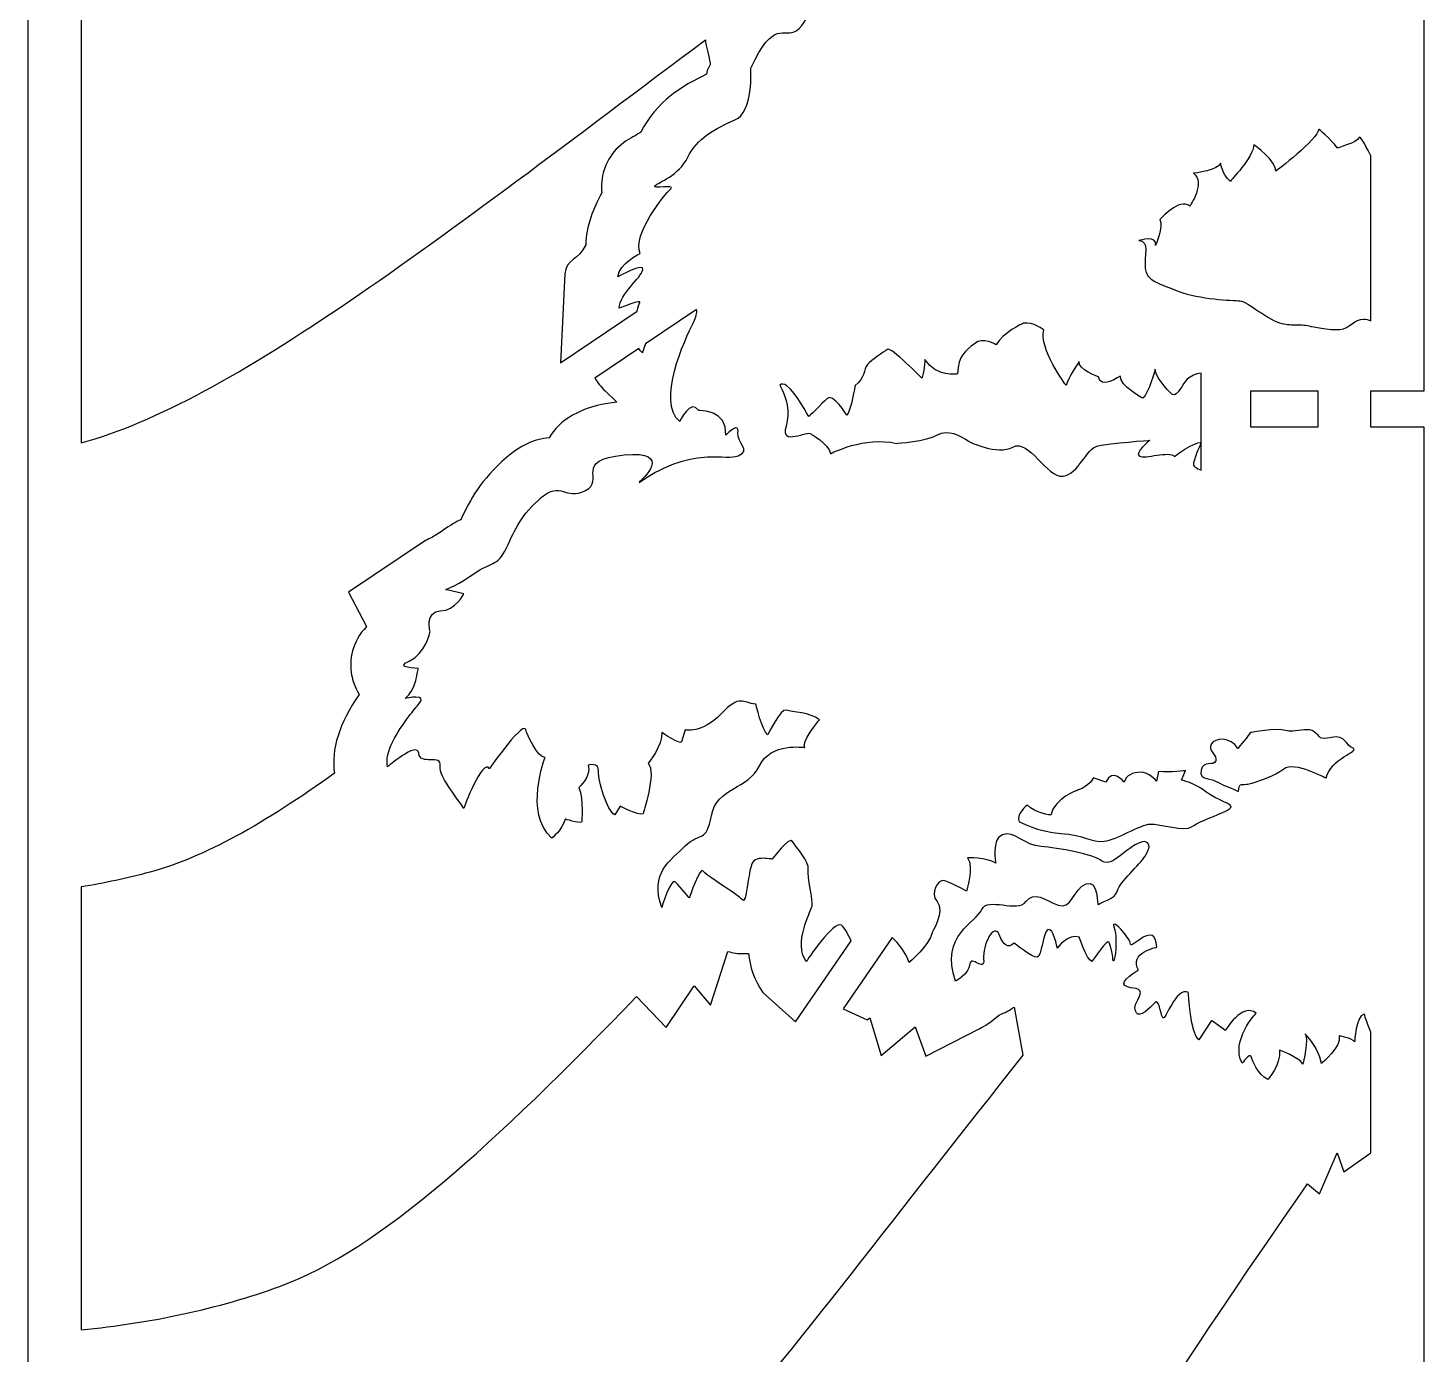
# Model space of a CAD drawing. Extents: x 4 to 534, y -346 to -4.
# Drawn here: x 4 to 135.2, y -242.8 to -118.1 of the extents above; entities that cross this region are included whole.
import ezdxf

# ---------------------------------------------------------------- set-up
doc = ezdxf.new("R2010")
doc.units = 0
doc.header["$MEASUREMENT"] = 0
doc.layers.add('LAYER_1', color=7, linetype='CONTINUOUS')

# ---------------------------------------------------------------- blocks, each defined once
blk = doc.blocks.new('BLOCK_2')
at = {"layer": 'LAYER_1'}
for points in [[(135.25, -23.9), (135.25, -4), (4, -4), (4, -304), (135.25, -304), (135.25, -284), (130.25, -284), (130.25, -280.6), (135.25, -280.6), (135.25, -155.65), (130.25, -155.65), (130.25, -152.25), (135.25, -152.25), (135.25, -27.3), (130.25, -27.3), (130.25, -23.9), (135.25, -23.9)], [(118.95, -155.65), (118.95, -152.25), (125.25, -152.25), (125.25, -155.65), (118.95, -155.65)]]:
    blk.add_lwpolyline(points, dxfattribs=at)
for points, knots in [([(130.25, -78.82), (129.27, -79.16), (128.58, -79.78), (128.74, -80.88), (128.74, -80.88), (126.28, -83.6), (125.53, -85.32), (125.53, -85.32), (119.99, -86.1), (120.13, -89.9), (120.13, -89.9), (118.18, -94.8), (116.81, -95.43), (115.44, -96.07), (116.35, -96.91), (113.83, -98.1), (113.74, -98.14), (113.65, -98.19), (113.55, -98.24), (113.55, -98.24), (110.74, -94.06), (110.74, -94.06), (111.06, -93.89), (111.38, -93.73), (111.7, -93.58), (112.05, -92.98), (112.69, -92.1), (113.87, -91.35), (114.23, -90.79), (114.76, -89.72), (115.18, -88.77), (115.34, -87.35), (115.84, -86.11), (116.59, -85.03), (104.69, -92.52), (93.55, -100.27), (83.18, -107.79), (85.04, -108.04), (86.68, -108.76), (88.04, -109.36), (88.2, -109.43), (88.39, -109.52), (88.59, -109.6), (89.55, -107.84), (90.83, -106.65), (91.99, -105.75), (92.9, -103.07), (96.03, -100.89), (97.58, -99.94), (98.18, -99.01), (99.36, -97.3), (101.69, -96.33), (102.53, -95.98), (103.4, -95.8), (104.27, -95.8), (105.26, -95.8), (106.11, -96.03), (106.81, -96.34), (106.91, -96.28), (107, -96.23), (107.09, -96.17), (107.43, -95.97), (107.78, -95.76), (108.13, -95.55), (108.13, -95.55), (110.92, -99.7), (110.92, -99.7), (109.12, -100.77), (107.42, -101.87), (106.72, -102.09), (105.64, -102.42), (105.34, -100.23), (103.61, -100.95), (101.88, -101.67), (101.72, -103.36), (100.71, -103.91), (99.71, -104.46), (97.06, -106.31), (96.73, -107.34), (96.4, -108.38), (98.2, -107.36), (96.77, -108.44), (95.34, -109.52), (93.69, -110.45), (92.81, -112.31), (91.92, -114.18), (92.45, -114.52), (90.05, -114.97), (87.65, -115.42), (84.3, -112.36), (81.35, -112.74), (78.4, -113.11), (77.56, -117.54), (76.28, -118.35), (74.99, -119.16), (74.15, -117.16), (71.96, -121.91), (71.96, -121.91), (72.2, -126.1), (70.46, -126.77), (68.63, -127.55), (66.85, -128.54), (66.03, -130.28), (65.21, -132.01), (63.26, -132.63), (62.94, -132.96), (62.62, -133.31), (64.91, -132.79), (64.43, -133.24), (63.95, -133.7), (60.74, -137.54), (61.57, -139.33), (61.57, -139.33), (59.54, -140.25), (59.47, -141.51), (59.47, -141.51), (62, -140.11), (61.81, -140.88), (61.62, -141.65), (59.64, -143.1), (59.58, -144.47), (59.58, -144.47), (61.85, -143.57), (61.53, -143.96), (61.45, -144.07), (61.35, -144.36), (61.26, -144.75), (61.26, -144.75), (61.26, -144.76), (61.26, -144.76), (61.26, -144.76), (54.05, -149.6), (54.05, -149.6), (54.05, -149.6), (54.48, -141.25), (54.48, -141.25), (54.55, -139.85), (55.82, -139.95), (56.44, -138.52), (56.48, -136.77), (57.14, -135.06), (57.95, -133.62), (57.77, -132.17), (58.24, -130.68), (59.28, -129.56), (59.91, -128.88), (60.58, -128.51), (61.07, -128.25), (61.23, -128.16), (61.47, -128.02), (61.62, -127.92), (63.06, -125.05), (65.57, -123.5), (67.8, -122.48), (67.8, -122.48), (67.86, -122.13), (67.86, -122.13), (67.86, -122.13), (68.12, -121.57), (68.12, -121.57), (68.21, -121.38), (67.6, -119.43), (67.69, -119.23), (42.72, -137.92), (23.06, -153.38), (9, -157.13), (9, -157.13), (9, -115.54), (9, -115.54), (34.31, -107.55), (76.11, -73.6), (130.25, -47.96), (130.25, -47.96), (130.25, -78.82), (130.25, -78.82)], [0, 0, 0, 0, 1, 1, 1, 2, 2, 2, 3, 3, 3, 4, 4, 4, 5, 5, 5, 6, 6, 6, 7, 7, 7, 8, 8, 8, 9, 9, 9, 10, 10, 10, 11, 11, 11, 12, 12, 12, 13, 13, 13, 14, 14, 14, 15, 15, 15, 16, 16, 16, 17, 17, 17, 18, 18, 18, 19, 19, 19, 20, 20, 20, 21, 21, 21, 22, 22, 22, 23, 23, 23, 24, 24, 24, 25, 25, 25, 26, 26, 26, 27, 27, 27, 28, 28, 28, 29, 29, 29, 30, 30, 30, 31, 31, 31, 32, 32, 32, 33, 33, 33, 34, 34, 34, 35, 35, 35, 36, 36, 36, 37, 37, 37, 38, 38, 38, 39, 39, 39, 40, 40, 40, 41, 41, 41, 42, 42, 42, 43, 43, 43, 44, 44, 44, 45, 45, 45, 46, 46, 46, 47, 47, 47, 48, 48, 48, 49, 49, 49, 50, 50, 50, 51, 51, 51, 52, 52, 52, 53, 53, 53, 54, 54, 54, 55, 55, 55, 56, 56, 56, 57, 57, 57, 58, 58, 58, 58]), ([(130.25, -145.66), (130.02, -145.57), (129.79, -145.51), (129.56, -145.5), (128.75, -145.45), (128.27, -146.38), (127.33, -146.47), (126.38, -146.56), (124.61, -146.18), (124.61, -146.18), (124.16, -146.02), (123.73, -146.05), (123.18, -146.04), (122.81, -146.04), (122.39, -146.01), (121.89, -145.91), (120.64, -145.66), (118.67, -143.83), (117.93, -143.78), (117.2, -143.74), (114.12, -143.63), (112.19, -142.89), (110.26, -142.15), (109.16, -141.9), (109.04, -140.73), (108.93, -139.56), (109.46, -138.08), (108.44, -138.12), (108.44, -138.12), (110.25, -137.54), (109.99, -138.57), (109.99, -138.57), (110.8, -136.79), (110.42, -136.14), (110.42, -136.14), (112.25, -134.03), (113.23, -134.87), (113.23, -134.87), (114.76, -132.62), (113.56, -131.79), (113.56, -131.79), (116.04, -131.48), (116.12, -130.82), (116.12, -130.82), (116.27, -131.91), (117.02, -132.54), (117.02, -132.54), (119.21, -130.27), (119.25, -129.09), (119.25, -129.09), (121.43, -130.7), (121.31, -131.59), (121.31, -131.59), (125.3, -128.59), (125.34, -127.63), (125.34, -127.63), (126.4, -128.47), (127.09, -129.4), (127.09, -129.4), (128.98, -128.9), (129.11, -128.45), (129.23, -128.02), (130, -129.74), (130.25, -130.15), (130.25, -130.15), (130.25, -145.66), (130.25, -145.66)], [0, 0, 0, 0, 1, 1, 1, 2, 2, 2, 3, 3, 3, 4, 4, 4, 5, 5, 5, 6, 6, 6, 7, 7, 7, 8, 8, 8, 9, 9, 9, 10, 10, 10, 11, 11, 11, 12, 12, 12, 13, 13, 13, 14, 14, 14, 15, 15, 15, 16, 16, 16, 17, 17, 17, 18, 18, 18, 19, 19, 19, 20, 20, 20, 21, 21, 21, 22, 22, 22, 22]), ([(9, -198.9), (11.19, -198.54), (13.34, -198.07), (15.46, -197.51), (20.56, -196.14), (26.33, -192.87), (32.82, -188.21), (32.5, -185.94), (33.25, -183.54), (35.14, -180.79), (34.71, -180.1), (34.51, -179.43), (34.43, -178.97), (34.17, -177.59), (34.46, -175.8), (35.84, -174.41), (35.84, -174.41), (34.13, -171.18), (34.13, -171.18), (34.13, -171.18), (41.38, -166.32), (41.38, -166.32), (41.38, -166.32), (41.59, -166.23), (41.9, -166.06), (42.22, -165.89), (42.63, -165.65), (43.03, -165.36), (43.67, -164.89), (44.24, -164.58), (44.7, -164.36), (45.56, -162.5), (46.58, -160.59), (48.99, -158.51), (50.23, -157.42), (51.58, -156.8), (53, -156.65), (53.94, -155.09), (55.79, -153.71), (59.35, -153.32), (59.35, -153.32), (58.26, -152.25), (58.26, -152.25), (57.88, -151.88), (57.56, -151.47), (57.28, -151.04), (57.28, -151.04), (61.44, -148.25), (61.44, -148.25), (61.52, -148.41), (61.63, -148.55), (61.76, -148.68), (61.76, -148.68), (61.87, -148.34), (62.06, -147.83), (62.06, -147.83), (66.86, -144.6), (66.86, -144.6), (66.9, -144.93), (66.82, -145.31), (66.59, -145.76), (65.72, -147.5), (63.07, -153.24), (65.28, -155.14), (65.28, -155.14), (66.3, -152.91), (67.06, -154.09), (67.06, -154.09), (69.8, -153.99), (69.61, -156.42), (69.61, -156.42), (70.61, -155.34), (70.75, -155.88), (70.76, -155.95), (70.76, -156.04), (70.75, -156.16), (70.63, -157.26), (72.07, -157.81), (70.77, -158.35), (70.17, -158.6), (69.23, -158.39), (67.87, -158.46), (66.32, -158.53), (64.22, -158.96), (61.45, -160.85), (61.69, -160.64), (64.8, -157.83), (60.06, -158.27), (55.14, -158.74), (58.36, -160.68), (56.41, -161.62), (54.47, -162.57), (54.11, -160.68), (52.26, -162.28), (50.42, -163.89), (49.8, -165.22), (48.99, -167.01), (48.17, -168.8), (47.35, -168.39), (46, -169.39), (44.64, -170.38), (43.27, -170.94), (43.27, -170.94), (43.27, -170.94), (44.97, -171.33), (44.97, -171.33), (44.97, -171.33), (44.22, -172.89), (42.76, -172.94), (41.3, -172.99), (41.8, -174.88), (41.8, -174.88), (41.8, -174.88), (41.36, -177.02), (39.85, -177.65), (38.33, -178.29), (40.68, -178.36), (40.68, -178.36), (40.68, -178.36), (40.51, -180.4), (39.46, -181.18), (39.59, -181.15), (41.61, -180.7), (40.79, -181.65), (40.56, -181.92), (40.19, -182.36), (39.79, -182.89), (38.76, -184.24), (37.52, -186.2), (37.79, -187.61), (37.79, -187.61), (40.63, -185.17), (40.74, -186.33), (40.85, -187.5), (42.94, -186.4), (42.76, -187.51), (42.58, -188.61), (44.86, -191.1), (44.95, -191.53), (44.95, -191.53), (46.76, -186.71), (47.38, -187.78), (47.38, -187.78), (50.86, -182.76), (50.85, -184.29), (50.85, -184.29), (51.89, -186.82), (52.61, -186.72), (52.61, -186.72), (50.61, -191.99), (53.25, -194.31), (53.25, -194.31), (54.25, -193.54), (54.5, -192.51), (54.5, -192.51), (55.76, -192.91), (56.05, -192.82), (56.05, -192.82), (56.27, -190.69), (55.79, -189.54), (55.79, -189.54), (56.99, -188.47), (56.67, -187.46), (56.67, -187.46), (57.68, -187.11), (57.64, -188.03), (57.6, -188.96), (58.43, -191.71), (59.17, -192.13), (59.17, -192.13), (59.66, -191.3), (59.66, -191.3), (59.66, -191.3), (61.37, -192.19), (61.81, -192.03), (61.81, -192.03), (63.13, -188.18), (62.3, -187.26), (62.3, -187.26), (63.7, -185.6), (63.58, -184.36), (63.58, -184.36), (65.39, -185.61), (65.45, -185.24), (65.45, -185.24), (65.77, -184.13), (65.77, -184.13), (65.77, -184.13), (67.32, -184.52), (69.16, -182.62), (71, -180.73), (71.1, -181.6), (72.42, -181.7), (72.42, -181.7), (73.02, -184.17), (73.55, -184.59), (73.55, -184.59), (74.78, -182.06), (75.3, -182.26), (75.82, -182.46), (77.58, -182.47), (78.4, -183.17), (78.4, -183.17), (76.58, -185.43), (77.03, -185.78), (77.03, -185.78), (73.79, -185.29), (72.77, -187.5), (71.75, -189.71), (68.75, -189.52), (68.25, -192.17), (67.76, -194.82), (67.21, -193.67), (65.79, -195.04), (64.38, -196.41), (62.44, -197.57), (63.58, -200.83), (63.58, -200.83), (64.43, -197.94), (64.89, -198.44), (65.34, -198.93), (66.18, -199.93), (66.18, -199.93), (66.18, -199.93), (67.18, -196.89), (67.49, -197.4), (67.72, -197.76), (69.39, -198.8), (70.41, -199.51), (70.78, -199.77), (71.07, -199.99), (71.17, -200.12), (71.41, -200.43), (71.57, -199.2), (71.75, -198.09), (71.86, -197.42), (71.98, -196.8), (72.14, -196.57), (72.4, -196.19), (73.05, -196.18), (73.5, -196.22), (73.77, -196.24), (73.96, -196.29), (73.96, -196.29), (73.96, -196.29), (75.57, -194.11), (75.88, -194.61), (76.19, -195.11), (77.49, -196.6), (77.36, -197.27), (77.24, -197.93), (77.83, -200.18), (77.71, -200.69), (77.58, -201.21), (75.93, -204.2), (77.16, -205.91), (77.16, -205.91), (79.8, -201.94), (80.48, -202.5), (80.78, -202.75), (81.09, -203.35), (81.4, -203.97), (81.4, -203.97), (76.17, -211.57), (76.17, -211.57), (76.17, -211.57), (73.1, -208.83), (73.1, -208.83), (72.24, -207.64), (71.86, -206.37), (71.75, -205.14), (71.58, -205.16), (71.41, -205.17), (71.25, -205.17), (71.25, -205.17), (71.25, -205.17), (71.24, -205.17), (70.75, -205.17), (70.27, -205.1), (69.8, -204.96), (69.8, -204.96), (68.16, -210.01), (68.16, -210.01), (68.16, -210.01), (66.62, -208.2), (66.62, -208.2), (66.62, -208.2), (64, -212.1), (64, -212.1), (64, -212.1), (61.22, -209.21), (61.22, -209.21), (47.98, -222.94), (36.97, -233.08), (27.73, -236.44), (21.83, -238.59), (15.59, -239.89), (9, -240.55), (9, -240.55), (9, -198.9), (9, -198.9)], [0, 0, 0, 0, 1, 1, 1, 2, 2, 2, 3, 3, 3, 4, 4, 4, 5, 5, 5, 6, 6, 6, 7, 7, 7, 8, 8, 8, 9, 9, 9, 10, 10, 10, 11, 11, 11, 12, 12, 12, 13, 13, 13, 14, 14, 14, 15, 15, 15, 16, 16, 16, 17, 17, 17, 18, 18, 18, 19, 19, 19, 20, 20, 20, 21, 21, 21, 22, 22, 22, 23, 23, 23, 24, 24, 24, 25, 25, 25, 26, 26, 26, 27, 27, 27, 28, 28, 28, 29, 29, 29, 30, 30, 30, 31, 31, 31, 32, 32, 32, 33, 33, 33, 34, 34, 34, 35, 35, 35, 36, 36, 36, 37, 37, 37, 38, 38, 38, 39, 39, 39, 40, 40, 40, 41, 41, 41, 42, 42, 42, 43, 43, 43, 44, 44, 44, 45, 45, 45, 46, 46, 46, 47, 47, 47, 48, 48, 48, 49, 49, 49, 50, 50, 50, 51, 51, 51, 52, 52, 52, 53, 53, 53, 54, 54, 54, 55, 55, 55, 56, 56, 56, 57, 57, 57, 58, 58, 58, 59, 59, 59, 60, 60, 60, 61, 61, 61, 62, 62, 62, 63, 63, 63, 64, 64, 64, 65, 65, 65, 66, 66, 66, 67, 67, 67, 68, 68, 68, 69, 69, 69, 70, 70, 70, 71, 71, 71, 72, 72, 72, 73, 73, 73, 74, 74, 74, 75, 75, 75, 76, 76, 76, 77, 77, 77, 78, 78, 78, 79, 79, 79, 80, 80, 80, 81, 81, 81, 82, 82, 82, 83, 83, 83, 84, 84, 84, 85, 85, 85, 86, 86, 86, 87, 87, 87, 88, 88, 88, 89, 89, 89, 90, 90, 90, 91, 91, 91, 92, 92, 92, 93, 93, 93, 94, 94, 94, 95, 95, 95, 96, 96, 96, 97, 97, 97, 98, 98, 98, 99, 99, 99, 100, 100, 100, 100]), ([(101.6, -151.73), (101.72, -151.1), (102.83, -149.48), (102.83, -149.48), (102.64, -150.26), (104.64, -150.92), (104.64, -150.92), (104.76, -152.17), (106.69, -150.85), (106.69, -150.85), (106.65, -151.81), (108.81, -152.94), (108.81, -152.94), (109.38, -152.46), (109.96, -150.21), (109.96, -150.21), (110.07, -151.23), (111.58, -152.59), (111.58, -152.59), (112.11, -152.81), (112.5, -151.59), (112.99, -151.14), (113.3, -150.86), (113.78, -150.65), (114.3, -150.57), (114.3, -150.57), (114.3, -157.09), (114.3, -157.09), (114.3, -157.09), (114.3, -157.09), (114.3, -157.09), (114.3, -157.09), (114.3, -157.09), (114.3, -157.09), (114.3, -157.09), (114.3, -159.69), (114.3, -159.69), (113.86, -159.54), (113.48, -159.34), (113.57, -159.01), (113.75, -158.32), (114.25, -157.2), (114.3, -157.09), (114.3, -157.09), (114.3, -157.09), (114.3, -157.09), (113.57, -157.04), (111.79, -158.42), (111.79, -158.42), (111.56, -158.13), (110.85, -158.2), (110.14, -158.3), (109.45, -158.4), (108.75, -158.53), (108.49, -158.39), (107.97, -158.11), (109.47, -156.89), (109.47, -156.89), (109.47, -156.89), (105.74, -157.17), (104.58, -157.43), (103.42, -157.69), (102.84, -160.06), (101.31, -160.26), (99.78, -160.46), (98.11, -156.71), (96.6, -157.53), (95.1, -158.35), (92.49, -157.02), (92.49, -157.02), (91.59, -156.43), (90.5, -155.81), (89.5, -156.39), (88.49, -156.98), (85.65, -157.19), (85.65, -157.19), (82.66, -156.48), (79.46, -158.14), (79.46, -158.14), (79.21, -157.19), (77.6, -156.3), (77.6, -156.3), (77.4, -155.87), (74.68, -157.54), (75.27, -155.58), (75.69, -154.18), (75.22, -152.82), (74.91, -152.15), (74.79, -151.87), (74.69, -151.72), (74.69, -151.72), (74.86, -151.54), (75.08, -151.59), (75.34, -151.77), (76.21, -152.41), (77.4, -154.66), (77.4, -154.66), (77.75, -154.35), (79.09, -152.99), (79.09, -152.99), (79.66, -152.38), (80.98, -154.53), (80.98, -154.53), (81.4, -154.08), (81.76, -151.73), (81.76, -151.73), (82.62, -151.13), (82.58, -150.23), (82.93, -149.78), (83.28, -149.32), (84.43, -148.62), (84.79, -148.35), (85.14, -148.06), (88.03, -151.06), (88.03, -151.06), (88.24, -150.69), (88.33, -149.3), (88.33, -149.3), (89.42, -151.01), (91.38, -150.66), (91.38, -150.66), (91.46, -148.84), (92.19, -148.5), (92.97, -147.81), (93.75, -147.12), (95.02, -147.91), (95.02, -147.91), (95.57, -146.82), (97.58, -145.89), (97.58, -145.89), (98.53, -145.71), (99.51, -146.55), (99.51, -146.55), (98.99, -148.19), (101.6, -151.73), (101.6, -151.73)], [0, 0, 0, 0, 1, 1, 1, 2, 2, 2, 3, 3, 3, 4, 4, 4, 5, 5, 5, 6, 6, 6, 7, 7, 7, 8, 8, 8, 9, 9, 9, 10, 10, 10, 11, 11, 11, 12, 12, 12, 13, 13, 13, 14, 14, 14, 15, 15, 15, 16, 16, 16, 17, 17, 17, 18, 18, 18, 19, 19, 19, 20, 20, 20, 21, 21, 21, 22, 22, 22, 23, 23, 23, 24, 24, 24, 25, 25, 25, 26, 26, 26, 27, 27, 27, 28, 28, 28, 29, 29, 29, 30, 30, 30, 31, 31, 31, 32, 32, 32, 33, 33, 33, 34, 34, 34, 35, 35, 35, 36, 36, 36, 37, 37, 37, 38, 38, 38, 39, 39, 39, 40, 40, 40, 41, 41, 41, 42, 42, 42, 43, 43, 43, 44, 44, 44, 45, 45, 45, 45]), ([(115.23, -185.46), (115.58, -184.86), (117.04, -184.73), (117.74, -185.88), (117.74, -185.88), (118.37, -185.13), (118.93, -184.38), (118.93, -184.38), (121.4, -183.92), (122.22, -184.19), (122.42, -184.26), (122.66, -184.27), (122.9, -184.25), (123.62, -184.2), (124.43, -183.94), (124.93, -184.31), (125.61, -184.8), (125.25, -185.11), (126.56, -184.84), (127.87, -184.57), (127.9, -185.6), (128.57, -185.86), (129.24, -186.14), (126.41, -186.82), (126.04, -188.67), (126.04, -188.67), (123.05, -187.01), (122.05, -187.78), (121.06, -188.55), (120.04, -188.8), (119.1, -189.13), (118.88, -189.2), (118.7, -189.23), (118.54, -189.24), (118.03, -189.28), (117.83, -189.12), (117.81, -189.91), (117.81, -189.91), (116.47, -189.37), (115.65, -188.96), (114.83, -188.55), (114.11, -188.87), (114.3, -187.91), (114.48, -186.95), (115.46, -187.58), (115.66, -187.05), (115.86, -186.53), (114.89, -186.06), (115.23, -185.46)], [0, 0, 0, 0, 1, 1, 1, 2, 2, 2, 3, 3, 3, 4, 4, 4, 5, 5, 5, 6, 6, 6, 7, 7, 7, 8, 8, 8, 9, 9, 9, 10, 10, 10, 11, 11, 11, 12, 12, 12, 13, 13, 13, 14, 14, 14, 15, 15, 15, 16, 16, 16, 16]), ([(114.73, -189.94), (115.47, -190.53), (116.49, -190.86), (116.91, -191.13), (117.09, -191.25), (117.16, -191.36), (117.06, -191.47), (116.96, -191.58), (116.64, -191.74), (116.24, -191.92), (115.28, -192.35), (113.79, -192.9), (113.39, -193.25), (112.82, -193.75), (110.37, -192.95), (109.5, -192.98), (108.62, -193.01), (106.33, -194.49), (105.16, -194.6), (103.99, -194.72), (103.31, -194.01), (101.11, -193.87), (98.91, -193.72), (97.19, -192.76), (97.19, -192.76), (96.8, -192.12), (97.94, -191.19), (97.94, -191.19), (98.7, -191.97), (100.17, -192.14), (100.17, -192.14), (100.45, -190.58), (102.72, -189.78), (102.72, -189.78), (103.81, -189.45), (104.15, -188.63), (104.15, -188.63), (104.15, -188.63), (105.33, -189.03), (105.33, -189.03), (105.94, -187.62), (107.04, -189.04), (107.04, -189.04), (107.27, -188.38), (107.86, -188.14), (108.6, -188.11), (109.33, -188.08), (110.09, -188.94), (110.09, -188.94), (110.09, -188.94), (110.27, -188.05), (110.27, -188.05), (111.45, -188.16), (112.83, -187.96), (112.83, -187.96), (112.83, -187.96), (112.43, -188.85), (112.43, -188.85), (112.43, -188.85), (113.68, -189.1), (114.73, -189.94)], [0, 0, 0, 0, 1, 1, 1, 2, 2, 2, 3, 3, 3, 4, 4, 4, 5, 5, 5, 6, 6, 6, 7, 7, 7, 8, 8, 8, 9, 9, 9, 10, 10, 10, 11, 11, 11, 12, 12, 12, 13, 13, 13, 14, 14, 14, 15, 15, 15, 16, 16, 16, 17, 17, 17, 18, 18, 18, 19, 19, 19, 20, 20, 20, 20]), ([(130.25, -223.9), (130.25, -223.9), (127.71, -225.68), (127.71, -225.68), (127.71, -225.68), (127.07, -223.9), (127.07, -223.9), (127.07, -223.9), (125.43, -227.77), (125.43, -227.77), (125.43, -227.77), (124.3, -226.82), (124.3, -226.82), (103.67, -256.31), (88.15, -283.39), (74.8, -299), (74.8, -299), (9, -299), (9, -299), (9, -299), (9, -281.76), (9, -281.76), (21.68, -281.04), (33.19, -278.89), (43.36, -274.15), (57.5, -267.56), (74.59, -243.61), (97.54, -214.72), (97.54, -214.72), (96.7, -210.19), (96.7, -210.19), (96.28, -210.5), (95.81, -210.75), (95.32, -210.91), (94.58, -211.6), (93.86, -212.02), (93.49, -212.21), (93.49, -212.21), (88.41, -214.82), (88.41, -214.82), (88.41, -214.82), (87.42, -212.05), (87.42, -212.05), (87.42, -212.05), (84.22, -214.75), (84.22, -214.75), (84.22, -214.75), (83.16, -211.22), (83.16, -211.22), (83.16, -211.22), (82.89, -211.39), (82.89, -211.39), (82.89, -211.39), (80.64, -210.37), (80.64, -210.37), (80.64, -210.37), (85.25, -203.66), (85.25, -203.66), (85.84, -204.19), (86.56, -205.12), (86.83, -206.01), (86.83, -206.01), (88.81, -204.33), (88.99, -203.22), (88.99, -203.22), (90.24, -201.13), (89.48, -200.28), (88.72, -199.43), (89.62, -198.23), (90.06, -198.28), (90.51, -198.34), (92.23, -199.3), (92.23, -199.3), (92.23, -199.3), (92.95, -197.01), (92.33, -196.15), (92.33, -196.15), (94.09, -196.09), (94.98, -196.65), (94.98, -196.65), (94.54, -194.39), (95.62, -193.99), (96.71, -193.58), (97.71, -195.01), (99.25, -195.1), (100.79, -195.19), (104.33, -195.88), (104.93, -196.44), (105.54, -197), (106.6, -196.01), (107.31, -195.48), (108.03, -194.94), (108.75, -194.48), (109.12, -194.68), (109.49, -194.89), (109.5, -195.18), (109.02, -196), (108.54, -196.82), (106.62, -198.43), (106.43, -199.24), (106.24, -200.05), (104.85, -200.32), (104.64, -200.55), (104.43, -200.78), (104.7, -198.13), (103.47, -198.61), (102.25, -199.1), (102.1, -201.08), (100.84, -200.61), (99.57, -200.14), (98.59, -199.22), (97.82, -200.28), (97.06, -201.33), (94.15, -199.82), (93.68, -201.01), (93.21, -202.2), (89.66, -203.42), (91.21, -207.76), (91.21, -207.76), (92.43, -207.13), (92.54, -206.17), (92.65, -205.22), (93.96, -207), (93.84, -205.69), (93.72, -204.37), (94.82, -202.21), (95.3, -203.37), (95.78, -204.52), (96.07, -204.66), (96.72, -204.19), (96.72, -204.19), (98.45, -205.6), (98.89, -205.51), (99.32, -205.42), (99.39, -203.15), (99.89, -202.91), (100.4, -202.67), (100.76, -204.64), (100.76, -204.64), (100.76, -204.64), (101.81, -203.28), (102.84, -203.61), (102.84, -203.61), (103.5, -205.71), (104.02, -205.91), (104.02, -205.91), (105.56, -203.66), (105.65, -204.1), (105.67, -204.24), (105.71, -204.37), (105.76, -204.5), (105.84, -204.79), (105.94, -205.11), (106, -205.7), (106.06, -206.34), (106.32, -205.04), (106.28, -203.86), (106.28, -203.86), (106.28, -203.86), (106.28, -203.86), (106.27, -203.44), (106.22, -203.03), (106.11, -202.73), (105.86, -202.07), (106.41, -202.49), (106.92, -203.08), (106.92, -203.08), (106.92, -203.08), (106.92, -203.08), (107.29, -203.51), (107.64, -204.01), (107.65, -204.27), (107.67, -204.87), (109.98, -201.88), (110.13, -204.56), (110.13, -204.56), (107.46, -205.1), (108.39, -206.71), (108.39, -206.71), (106.56, -207.76), (107.12, -208.18), (107.69, -208.6), (108.94, -208.17), (108.48, -209.18), (108.02, -210.18), (107.96, -210.18), (108.2, -210.73), (108.44, -211.27), (109.56, -210.24), (109.93, -209.79), (110.3, -209.33), (110.46, -210.81), (110.69, -211.19), (110.92, -211.56), (111.9, -208.29), (113.08, -208.8), (113.08, -208.8), (113.33, -212.85), (114.06, -213.26), (114.06, -213.26), (115.26, -211.47), (115.26, -211.47), (115.26, -211.47), (116.04, -211.99), (116.55, -212.41), (116.55, -212.41), (118.16, -209.72), (119.46, -210.77), (119.46, -210.77), (117.03, -213.32), (118.14, -215.48), (118.14, -215.48), (118.88, -214.47), (119, -214.85), (119.13, -215.23), (119.61, -216.58), (120.56, -216.99), (120.56, -216.99), (121.77, -215.68), (121.67, -214.26), (121.67, -214.26), (123.5, -214.91), (123.86, -215.55), (123.86, -215.55), (124.43, -213.06), (124.09, -212.75), (124.07, -212.73), (124.05, -212.72), (124.05, -212.71), (124.18, -212.81), (125.23, -213.85), (125.61, -215.49), (125.61, -215.49), (127.53, -213.89), (127.28, -212.91), (127.28, -212.91), (128.44, -213.08), (128.72, -213.46), (128.72, -213.46), (128.8, -211.04), (129.62, -210.85), (129.62, -210.85), (129.89, -211.73), (130.25, -212.55), (130.25, -212.55), (130.25, -223.9), (130.25, -223.9)], [0, 0, 0, 0, 1, 1, 1, 2, 2, 2, 3, 3, 3, 4, 4, 4, 5, 5, 5, 6, 6, 6, 7, 7, 7, 8, 8, 8, 9, 9, 9, 10, 10, 10, 11, 11, 11, 12, 12, 12, 13, 13, 13, 14, 14, 14, 15, 15, 15, 16, 16, 16, 17, 17, 17, 18, 18, 18, 19, 19, 19, 20, 20, 20, 21, 21, 21, 22, 22, 22, 23, 23, 23, 24, 24, 24, 25, 25, 25, 26, 26, 26, 27, 27, 27, 28, 28, 28, 29, 29, 29, 30, 30, 30, 31, 31, 31, 32, 32, 32, 33, 33, 33, 34, 34, 34, 35, 35, 35, 36, 36, 36, 37, 37, 37, 38, 38, 38, 39, 39, 39, 40, 40, 40, 41, 41, 41, 42, 42, 42, 43, 43, 43, 44, 44, 44, 45, 45, 45, 46, 46, 46, 47, 47, 47, 48, 48, 48, 49, 49, 49, 50, 50, 50, 51, 51, 51, 52, 52, 52, 53, 53, 53, 54, 54, 54, 55, 55, 55, 56, 56, 56, 57, 57, 57, 58, 58, 58, 59, 59, 59, 60, 60, 60, 61, 61, 61, 62, 62, 62, 63, 63, 63, 64, 64, 64, 65, 65, 65, 66, 66, 66, 67, 67, 67, 68, 68, 68, 69, 69, 69, 70, 70, 70, 71, 71, 71, 72, 72, 72, 73, 73, 73, 74, 74, 74, 75, 75, 75, 76, 76, 76, 77, 77, 77, 78, 78, 78, 79, 79, 79, 80, 80, 80, 81, 81, 81, 82, 82, 82, 82])]:
    blk.add_open_spline(points, degree=3, knots=knots, dxfattribs=at)

msp = doc.modelspace()

# ---------------------------------------------------------------- block references
at = {"layer": 'LAYER_1'}
msp.add_blockref('BLOCK_2', (0, 0), dxfattribs=at)

doc.saveas('drawing.dxf')
